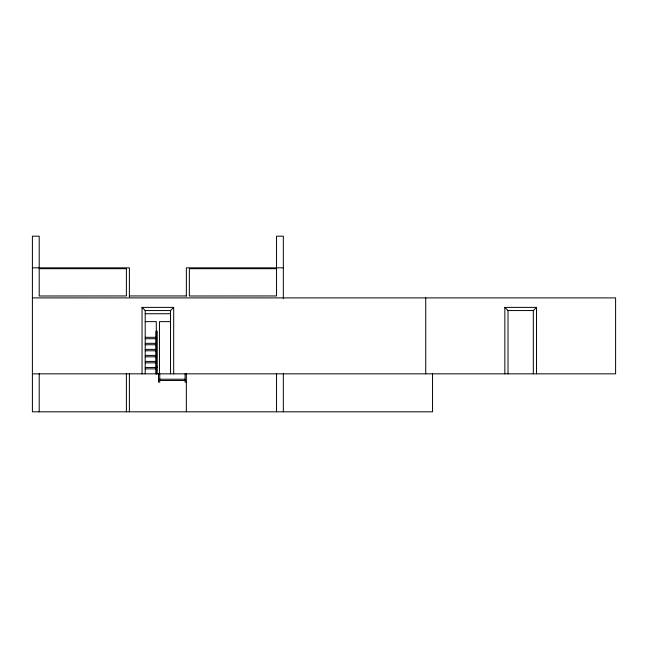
<?xml version="1.0" encoding="UTF-8"?>
<svg xmlns="http://www.w3.org/2000/svg" width="648" height="648" viewBox="0 0 648 648"><rect width="100%" height="100%" fill="white"/><g stroke="black" fill="none" stroke-linecap="round" stroke-linejoin="round"><path stroke-width="0.97" d="M170.529 373.839L170.529 310.554L173.688 307.387L142.05 307.387L142.05 373.839M533.328 373.839L533.328 310.554L536.487 307.387L504.849 307.387L504.849 373.839M32.4 267.835L129.389 267.835L129.389 296.938M283.338 267.835L186.349 267.835L186.349 296.104M129.389 295.95L186.349 295.95M32.4 297.894L615.6 297.894L615.6 373.839L32.4 373.839M142.05 307.387L145.209 310.554L170.529 310.554M504.849 307.387L508.008 310.554L533.328 310.554M145.241 313.729L170.489 313.729M145.168 321.643L156.29 321.643L156.29 374.058M170.57 321.643L159.448 321.643L159.448 374.058M145.257 337.308L155.974 337.308M145.257 338.726L155.974 338.726M145.257 343.335L155.974 343.335M145.257 344.752L155.974 344.752M145.257 349.369L155.974 349.369M145.257 350.787L155.974 350.787M145.257 355.396L155.974 355.396M145.257 356.813L155.974 356.813M145.257 361.422L155.974 361.422M145.257 362.848L155.974 362.848M155.974 367.238L157.237 367.238M145.257 367.457L155.974 367.457M145.257 368.874L155.974 368.874M159.764 379.218L185.085 379.218M159.764 380.481L185.085 380.481M186.349 382.126L185.085 382.126L185.085 373.839M536.487 307.387L536.487 373.839M508.008 310.554L508.008 373.839M432.54 373.434L432.54 411.812L32.4 411.812L32.4 236.188L39.204 236.188L39.204 268.41M425.736 297.894L425.736 373.839M283.338 298.728L283.338 236.188L276.534 236.188L276.534 268.41M283.338 373.839L283.338 411.812M276.534 373.839L276.534 411.812M186.349 373.839L186.349 411.812M173.688 307.387L173.688 373.839M159.764 373.839L159.764 382.126L158.501 382.126L158.501 373.839M157.237 373.839L157.237 331.282L155.974 331.282L155.974 373.839M145.209 310.554L145.209 373.839M129.389 373.839L129.389 411.812M126.384 373.839L126.384 411.812M39.204 373.839L39.204 411.812M126.384 268.693L39.204 268.693L39.204 295.99L126.384 295.95L126.384 268.693M276.534 268.693L189.354 268.693L189.354 295.99L276.534 295.95L276.534 268.693"/></g></svg>
